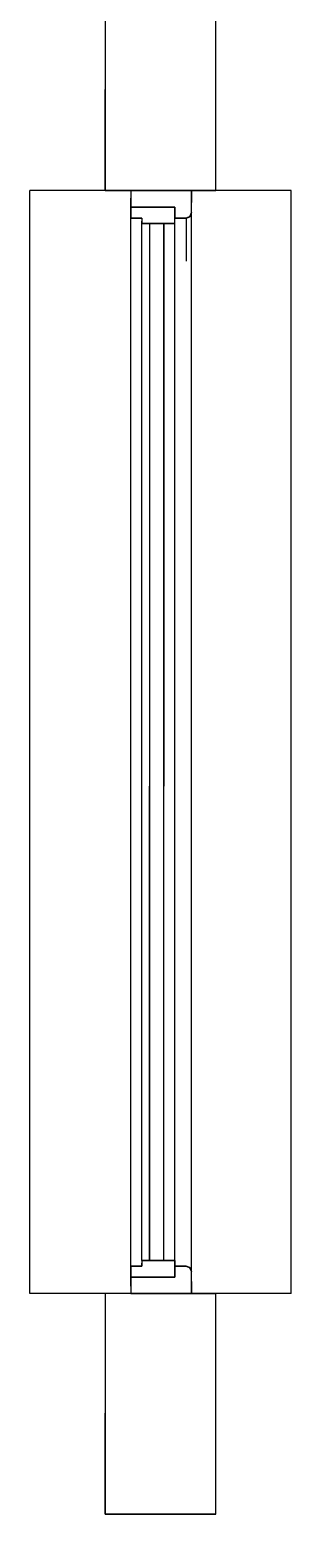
# Model space of a CAD drawing. Header units: metres. Extents: x 0 to 7.5, y -16.9 to 0.
# Drawn here: x 7.232 to 7.468, y -7.366 to -6.02 of the extents above; entities that cross this region are included whole.
import ezdxf

# ---------------------------------------------------------------- set-up
doc = ezdxf.new("R2010")
doc.units = ezdxf.units.M
doc.layers.add('projected', color=5, linetype='CONTINUOUS')
doc.layers.add('projection', color=5, linetype='CONTINUOUS')

msp = doc.modelspace()

# ---------------------------------------------------------------- linework, layer by layer
at = {"layer": 'projected'}
for p, q in [((7.3, -5.9658), (7.3, -6.0741)), ((7.4, -6.0741), (7.4, -5.9658)), ((7.3, -6.1658), (7.3, -6.0741)), ((7.4, -6.1658), (7.4, -6.0741)), ((7.3541, -6.1658), (7.3, -6.1658)), ((7.3231, -6.1658), (7.3231, -6.1727)), ((7.3231, -6.1658), (7.3529, -6.1658)), ((7.3231, -6.1808), (7.3231, -6.1727)), ((7.3781, -6.1658), (7.3529, -6.1658)), ((7.4, -6.1658), (7.3541, -6.1658)), ((7.3781, -6.1658), (7.3781, -6.1767)), ((7.3231, -6.1863), (7.3231, -6.1808)), ((7.3231, -6.1808), (7.3448, -6.1808)), ((7.3231, -6.1808), (7.3415, -6.1808)), ((7.3231, -6.1908), (7.3231, -6.1863)), ((7.3231, -6.1908), (7.3277, -6.1908)), ((7.3331, -6.1908), (7.3277, -6.1908)), ((7.3331, -6.1908), (7.3331, -6.1935)), ((7.3631, -6.1808), (7.3415, -6.1808)), ((7.3631, -6.1808), (7.3448, -6.1808)), ((7.3631, -6.1808), (7.3631, -6.189)), ((7.3631, -6.1808), (7.3631, -6.1854)), ((7.3631, -6.1908), (7.3631, -6.1854)), ((7.3631, -6.1958), (7.3631, -6.189)), ((7.3631, -6.1908), (7.3686, -6.1908)), ((7.3731, -6.1908), (7.3751, -6.1901)), ((7.3765, -6.1895), (7.3751, -6.1901)), ((7.3768, -6.1887), (7.3765, -6.1895)), ((7.3768, -6.1887), (7.3781, -6.1858)), ((7.3331, -6.1958), (7.3331, -6.1935)), ((7.3331, -6.1958), (7.3469, -6.1958)), ((7.3401, -6.1958), (7.3401, -6.7058)), ((7.3401, -6.1958), (7.346, -6.1958)), ((7.353, -6.1958), (7.346, -6.1958)), ((7.3631, -6.1958), (7.3469, -6.1958)), ((7.353, -6.1958), (7.353, -6.7058)), ((7.3401, -7.1358), (7.3401, -6.7058)), ((7.353, -7.1358), (7.353, -6.7058)), ((7.3231, -7.1408), (7.3231, -7.1454)), ((7.3231, -7.1408), (7.3286, -7.1408)), ((7.3231, -7.1508), (7.3231, -7.1454)), ((7.3331, -7.1408), (7.3286, -7.1408)), ((7.3331, -7.1358), (7.3494, -7.1358)), ((7.3331, -7.1358), (7.3331, -7.1381)), ((7.3331, -7.1408), (7.3331, -7.1381)), ((7.3401, -7.1358), (7.3471, -7.1358)), ((7.353, -7.1358), (7.3471, -7.1358)), ((7.3631, -7.1358), (7.3494, -7.1358)), ((7.3631, -7.1358), (7.3631, -7.1426)), ((7.3631, -7.1408), (7.3677, -7.1408)), ((7.3631, -7.1462), (7.3631, -7.1408)), ((7.3631, -7.1426), (7.3631, -7.1508)), ((7.3631, -7.1462), (7.3631, -7.1508)), ((7.3731, -7.1408), (7.3747, -7.1414)), ((7.3765, -7.1422), (7.3747, -7.1414)), ((7.3765, -7.1422), (7.3772, -7.1436)), ((7.3772, -7.1436), (7.3781, -7.1458)), ((7.3231, -7.1508), (7.3415, -7.1508)), ((7.3231, -7.1508), (7.3448, -7.1508)), ((7.3231, -7.1589), (7.3231, -7.1508)), ((7.3231, -7.1589), (7.3231, -7.1658)), ((7.3631, -7.1508), (7.3415, -7.1508)), ((7.3631, -7.1508), (7.3448, -7.1508)), ((7.3781, -7.1549), (7.3781, -7.1658)), ((7.3459, -7.1658), (7.3, -7.1658)), ((7.3, -7.1658), (7.3, -7.2741)), ((7.3231, -7.1658), (7.3484, -7.1658)), ((7.3459, -7.1658), (7.4, -7.1658)), ((7.3781, -7.1658), (7.3484, -7.1658)), ((7.4, -7.2741), (7.4, -7.1658)), ((7.3, -7.3658), (7.3, -7.2741)), ((7.4, -7.3658), (7.4, -7.2741)), ((7.3541, -7.3658), (7.3, -7.3658)), ((7.4, -7.3658), (7.3541, -7.3658))]:
    msp.add_line(p, q, dxfattribs=at)
at = {"layer": 'projection'}
for p, q in [((7.3, -5.9658), (7.3, -6.1658)), ((7.4, -6.1658), (7.4, -5.9658)), ((7.2317, -7.1658), (7.2317, -6.1658)), ((7.4683, -6.1658), (7.2317, -6.1658)), ((7.3, -6.1658), (7.4, -6.1658)), ((7.3231, -6.1658), (7.3231, -6.1808)), ((7.3781, -6.1658), (7.3231, -6.1658)), ((7.3781, -6.1858), (7.3781, -6.1658)), ((7.4683, -7.1658), (7.4683, -6.1658)), ((7.3231, -6.1808), (7.3631, -6.1808)), ((7.3631, -6.1808), (7.3231, -6.1808)), ((7.3231, -6.1908), (7.3231, -6.1808)), ((7.3231, -6.1808), (7.3231, -6.1908)), ((7.3231, -6.1808), (7.3631, -6.1808)), ((7.3231, -7.1408), (7.3231, -6.1908)), ((7.3331, -6.1908), (7.3231, -6.1908)), ((7.3231, -6.1908), (7.3331, -6.1908)), ((7.3331, -6.1908), (7.3331, -6.1958)), ((7.3331, -6.1908), (7.3331, -6.1958)), ((7.3631, -6.1808), (7.3631, -6.1908)), ((7.3631, -6.1908), (7.3631, -6.1808)), ((7.3631, -6.1958), (7.3631, -6.1808)), ((7.3631, -6.1808), (7.3631, -6.1908)), ((7.3631, -6.1958), (7.3631, -6.1908)), ((7.3731, -6.1908), (7.3631, -6.1908)), ((7.3631, -6.1908), (7.3731, -6.1908)), ((7.3765, -6.1893), (7.3731, -6.1908)), ((7.3765, -6.1893), (7.3731, -6.1908)), ((7.3766, -6.1893), (7.3731, -6.1908)), ((7.3765, -6.1894), (7.3731, -6.1908)), ((7.3731, -6.1908), (7.3766, -6.1894)), ((7.3731, -6.1908), (7.3764, -6.1896)), ((7.3764, -6.1896), (7.3731, -6.1908)), ((7.3731, -6.1908), (7.3764, -6.1896)), ((7.3731, -6.1908), (7.3731, -6.2299)), ((7.3764, -6.1896), (7.3781, -6.1858)), ((7.3781, -6.1858), (7.3765, -6.1894)), ((7.3766, -6.1894), (7.3781, -6.1858)), ((7.3781, -6.1858), (7.3767, -6.1893)), ((7.3781, -6.1858), (7.3768, -6.1892)), ((7.3781, -6.1858), (7.3768, -6.1892)), ((7.3781, -6.1858), (7.3769, -6.1891)), ((7.3781, -6.2249), (7.3781, -6.1858)), ((7.3331, -7.1358), (7.3331, -6.1958)), ((7.3401, -6.1958), (7.3331, -6.1958)), ((7.3331, -6.1958), (7.3631, -6.1958)), ((7.3401, -6.1958), (7.3401, -7.1358)), ((7.353, -6.1958), (7.3401, -6.1958)), ((7.3631, -6.1958), (7.353, -6.1958)), ((7.353, -7.1358), (7.353, -6.1958)), ((7.3631, -7.1358), (7.3631, -6.1958)), ((7.3781, -6.2639), (7.3781, -6.2249)), ((7.3781, -6.3029), (7.3781, -6.2639)), ((7.3781, -6.342), (7.3781, -6.3029)), ((7.3781, -6.381), (7.3781, -6.342)), ((7.3781, -6.4201), (7.3781, -6.381)), ((7.3781, -6.4591), (7.3781, -6.4201)), ((7.3781, -6.4981), (7.3781, -6.4591)), ((7.3781, -6.5372), (7.3781, -6.4981)), ((7.3781, -6.5762), (7.3781, -6.5372)), ((7.3781, -6.6152), (7.3781, -6.5762)), ((7.3781, -6.6543), (7.3781, -6.6152)), ((7.3781, -6.6933), (7.3781, -6.6543)), ((7.3781, -6.7324), (7.3781, -6.6933)), ((7.3781, -6.7714), (7.3781, -6.7324)), ((7.3781, -6.8104), (7.3781, -6.7714)), ((7.3781, -6.8552), (7.3781, -6.8104)), ((7.3781, -6.9001), (7.3781, -6.8552)), ((7.3781, -6.9449), (7.3781, -6.9001)), ((7.3781, -6.9897), (7.3781, -6.9449)), ((7.3781, -7.0287), (7.3781, -6.9897)), ((7.3781, -7.0677), (7.3781, -7.0287)), ((7.3781, -7.1068), (7.3781, -7.0677)), ((7.3781, -7.1458), (7.3781, -7.1068)), ((7.3231, -7.1508), (7.3231, -7.1408)), ((7.3231, -7.1408), (7.3331, -7.1408)), ((7.3331, -7.1408), (7.3231, -7.1408)), ((7.3231, -7.1408), (7.3231, -7.1508)), ((7.3331, -7.1358), (7.3331, -7.1408)), ((7.3331, -7.1358), (7.3401, -7.1358)), ((7.3331, -7.1358), (7.3331, -7.1408)), ((7.3631, -7.1358), (7.3331, -7.1358)), ((7.3401, -7.1358), (7.353, -7.1358)), ((7.353, -7.1358), (7.3631, -7.1358)), ((7.3631, -7.1408), (7.3631, -7.1358)), ((7.3631, -7.1508), (7.3631, -7.1358)), ((7.3631, -7.1408), (7.3631, -7.1508)), ((7.3631, -7.1508), (7.3631, -7.1408)), ((7.3631, -7.1408), (7.3731, -7.1408)), ((7.3731, -7.1408), (7.3631, -7.1408)), ((7.3631, -7.1408), (7.3631, -7.1508)), ((7.3731, -7.1408), (7.3764, -7.142)), ((7.3766, -7.1424), (7.3731, -7.1408)), ((7.3731, -7.1408), (7.3764, -7.142)), ((7.3766, -7.1424), (7.3731, -7.1408)), ((7.3731, -7.1408), (7.3766, -7.1423)), ((7.3731, -7.1408), (7.3764, -7.1421)), ((7.3731, -7.1408), (7.3766, -7.1423)), ((7.3731, -7.1408), (7.3765, -7.1423)), ((7.3731, -7.1408), (7.3765, -7.1422)), ((7.3765, -7.1422), (7.3731, -7.1408)), ((7.3764, -7.1421), (7.3731, -7.1408)), ((7.3781, -7.1458), (7.3764, -7.1421)), ((7.3766, -7.1422), (7.3781, -7.1458)), ((7.3781, -7.1458), (7.3766, -7.1422)), ((7.3766, -7.1422), (7.3781, -7.1458)), ((7.3766, -7.1423), (7.3781, -7.1458)), ((7.3781, -7.1458), (7.3766, -7.1424)), ((7.3766, -7.1424), (7.3781, -7.1458)), ((7.3767, -7.1423), (7.3781, -7.1458)), ((7.3768, -7.1424), (7.3781, -7.1458)), ((7.3768, -7.1425), (7.3781, -7.1458)), ((7.3769, -7.1425), (7.3781, -7.1458)), ((7.3769, -7.1425), (7.3781, -7.1458)), ((7.3781, -7.1658), (7.3781, -7.1458)), ((7.3631, -7.1508), (7.3231, -7.1508)), ((7.3631, -7.1508), (7.3231, -7.1508)), ((7.3231, -7.1508), (7.3631, -7.1508)), ((7.3231, -7.1508), (7.3231, -7.1658)), ((7.4683, -7.1658), (7.2317, -7.1658)), ((7.3, -7.1658), (7.3, -7.3658)), ((7.4, -7.1658), (7.3, -7.1658)), ((7.3231, -7.1658), (7.3781, -7.1658)), ((7.4, -7.3658), (7.4, -7.1658)), ((7.4, -7.3658), (7.3, -7.3658)), ((7.3, -7.3658), (7.4, -7.3658))]:
    msp.add_line(p, q, dxfattribs=at)

doc.saveas('drawing.dxf')
